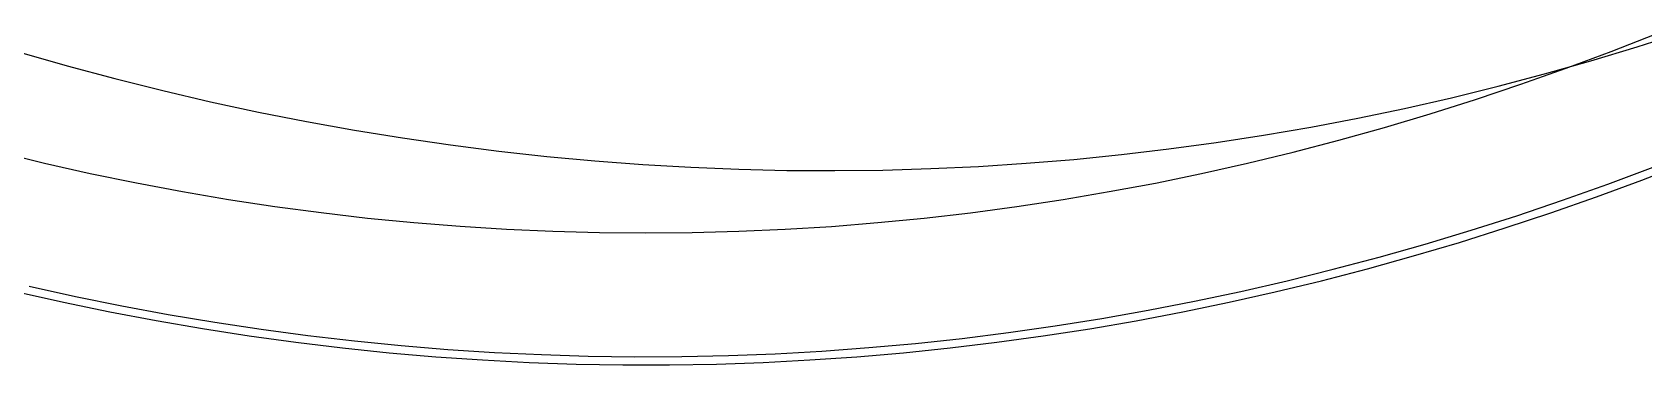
# Model space of a CAD drawing. Extents: x -1 to 217, y -22 to 302.
# Drawn here: x 91.26 to 134.87, y -22.31 to -13.3 of the extents above; entities that cross this region are included whole.
import ezdxf

# ---------------------------------------------------------------- set-up
doc = ezdxf.new("R2010")
doc.units = 0

msp = doc.modelspace()

# ---------------------------------------------------------------- linework, layer by layer
at = {"layer": 'ELLIPSES'}
for p, q in [((133.989, -13.821), (135.205, -13.344)), ((134.687, -13.699), (135.932, -13.299)), ((90.918, -13.839), (92.208, -14.208)), ((132.769, -14.276), (133.989, -13.821)), ((133.438, -14.076), (134.687, -13.699)), ((92.208, -14.208), (93.501, -14.555)), ((131.546, -14.709), (132.769, -14.276)), ((132.184, -14.431), (133.438, -14.076)), ((93.501, -14.555), (94.795, -14.879)), ((129.664, -15.074), (130.926, -14.764)), ((130.319, -15.12), (131.546, -14.709)), ((130.926, -14.764), (132.184, -14.431)), ((94.795, -14.879), (96.091, -15.182)), ((96.091, -15.182), (97.388, -15.461)), ((128.398, -15.362), (129.664, -15.074)), ((129.09, -15.51), (130.319, -15.12)), ((97.388, -15.461), (98.686, -15.718)), ((125.856, -15.87), (127.129, -15.627)), ((127.129, -15.627), (128.398, -15.362)), ((127.857, -15.877), (129.09, -15.51)), ((98.686, -15.718), (99.985, -15.953)), ((99.985, -15.953), (101.285, -16.164)), ((123.301, -16.287), (124.58, -16.09)), ((124.58, -16.09), (125.856, -15.87)), ((126.621, -16.223), (127.857, -15.877)), ((90.352, -16.541), (91.593, -16.842)), ((101.285, -16.164), (102.585, -16.354)), ((102.585, -16.354), (103.886, -16.52)), ((103.886, -16.52), (105.186, -16.664)), ((120.734, -16.614), (122.019, -16.462)), ((122.019, -16.462), (123.301, -16.287)), ((124.142, -16.848), (125.383, -16.546)), ((125.383, -16.546), (126.621, -16.223)), ((91.593, -16.842), (92.836, -17.122)), ((105.186, -16.664), (106.487, -16.785)), ((106.487, -16.785), (107.788, -16.883)), ((107.788, -16.883), (109.088, -16.959)), ((109.088, -16.959), (110.387, -17.012)), ((114.279, -17.033), (115.574, -16.995)), ((115.574, -16.995), (116.867, -16.934)), ((116.867, -16.934), (118.158, -16.85)), ((118.158, -16.85), (119.447, -16.743)), ((119.447, -16.743), (120.734, -16.614)), ((122.899, -17.127), (124.142, -16.848)), ((133.898, -17.415), (135.126, -16.956)), ((134.816, -17.308), (136.041, -16.834)), ((92.836, -17.122), (94.081, -17.379)), ((94.081, -17.379), (95.328, -17.614)), ((110.387, -17.012), (111.686, -17.042)), ((111.686, -17.042), (112.983, -17.049)), ((112.983, -17.049), (114.279, -17.033)), ((120.407, -17.618), (121.654, -17.384)), ((121.654, -17.384), (122.899, -17.127)), ((132.667, -17.852), (133.898, -17.415)), ((133.587, -17.76), (134.816, -17.308)), ((95.328, -17.614), (96.577, -17.827)), ((96.577, -17.827), (97.827, -18.018)), ((117.907, -18.021), (119.158, -17.831)), ((119.158, -17.831), (120.407, -17.618)), ((131.433, -18.269), (132.667, -17.852)), ((132.355, -18.192), (133.587, -17.76)), ((97.827, -18.018), (99.079, -18.186)), ((99.079, -18.186), (100.332, -18.332)), ((115.402, -18.334), (116.655, -18.189)), ((116.655, -18.189), (117.907, -18.021)), ((130.196, -18.664), (131.433, -18.269)), ((131.12, -18.602), (132.355, -18.192)), ((100.332, -18.332), (101.587, -18.455)), ((101.587, -18.455), (102.842, -18.556)), ((102.842, -18.556), (104.097, -18.635)), ((104.097, -18.635), (105.354, -18.691)), ((105.354, -18.691), (106.61, -18.725)), ((106.61, -18.725), (107.867, -18.737)), ((107.867, -18.737), (109.124, -18.726)), ((109.124, -18.726), (110.381, -18.692)), ((110.381, -18.692), (111.637, -18.636)), ((111.637, -18.636), (112.893, -18.558)), ((112.893, -18.558), (114.148, -18.457)), ((114.148, -18.457), (115.402, -18.334)), ((128.955, -19.038), (130.196, -18.664)), ((129.881, -18.991), (131.12, -18.602)), ((127.712, -19.39), (128.955, -19.038)), ((128.64, -19.358), (129.881, -18.991)), ((126.466, -19.721), (127.712, -19.39)), ((127.395, -19.704), (128.64, -19.358)), ((123.967, -20.318), (125.218, -20.031)), ((124.899, -20.332), (126.148, -20.029)), ((125.218, -20.031), (126.466, -19.721)), ((126.148, -20.029), (127.395, -19.704)), ((90.856, -20.33), (92.107, -20.612)), ((91.183, -20.177), (92.435, -20.454)), ((92.435, -20.454), (93.689, -20.71)), ((122.714, -20.585), (123.967, -20.318)), ((123.647, -20.614), (124.899, -20.332)), ((92.107, -20.612), (93.361, -20.872)), ((93.361, -20.872), (94.617, -21.111)), ((93.689, -20.71), (94.944, -20.944)), ((120.202, -21.053), (121.459, -20.829)), ((121.138, -21.113), (122.393, -20.874)), ((121.459, -20.829), (122.714, -20.585)), ((122.393, -20.874), (123.647, -20.614)), ((94.617, -21.111), (95.874, -21.328)), ((94.944, -20.944), (96.202, -21.156)), ((95.874, -21.328), (97.133, -21.524)), ((96.202, -21.156), (97.461, -21.346)), ((97.461, -21.346), (98.722, -21.515)), ((117.684, -21.434), (118.944, -21.254)), ((118.621, -21.525), (119.88, -21.33)), ((118.944, -21.254), (120.202, -21.053)), ((119.88, -21.33), (121.138, -21.113)), ((97.133, -21.524), (98.394, -21.698)), ((98.394, -21.698), (99.656, -21.85)), ((98.722, -21.515), (99.984, -21.662)), ((99.984, -21.662), (101.247, -21.788)), ((101.247, -21.788), (102.51, -21.891)), ((113.897, -21.842), (115.16, -21.728)), ((115.16, -21.728), (116.423, -21.592)), ((116.099, -21.851), (117.36, -21.699)), ((116.423, -21.592), (117.684, -21.434)), ((117.36, -21.699), (118.621, -21.525)), ((99.656, -21.85), (100.919, -21.981)), ((100.919, -21.981), (102.183, -22.089)), ((102.183, -22.089), (103.447, -22.177)), ((102.51, -21.891), (103.775, -21.973)), ((103.447, -22.177), (104.713, -22.242)), ((103.775, -21.973), (105.04, -22.033)), ((105.04, -22.033), (106.306, -22.071)), ((106.306, -22.071), (107.571, -22.088)), ((107.571, -22.088), (108.837, -22.082)), ((108.837, -22.082), (110.103, -22.055)), ((110.103, -22.055), (111.368, -22.006)), ((111.042, -22.242), (112.307, -22.177)), ((111.368, -22.006), (112.633, -21.935)), ((112.307, -22.177), (113.572, -22.09)), ((112.633, -21.935), (113.897, -21.842)), ((113.572, -22.09), (114.836, -21.982)), ((114.836, -21.982), (116.099, -21.851)), ((104.713, -22.242), (105.978, -22.286)), ((105.978, -22.286), (107.244, -22.307)), ((107.244, -22.307), (108.51, -22.308)), ((108.51, -22.308), (109.776, -22.286)), ((109.776, -22.286), (111.042, -22.242))]:
    msp.add_line(p, q, dxfattribs=at)

doc.saveas('drawing.dxf')
